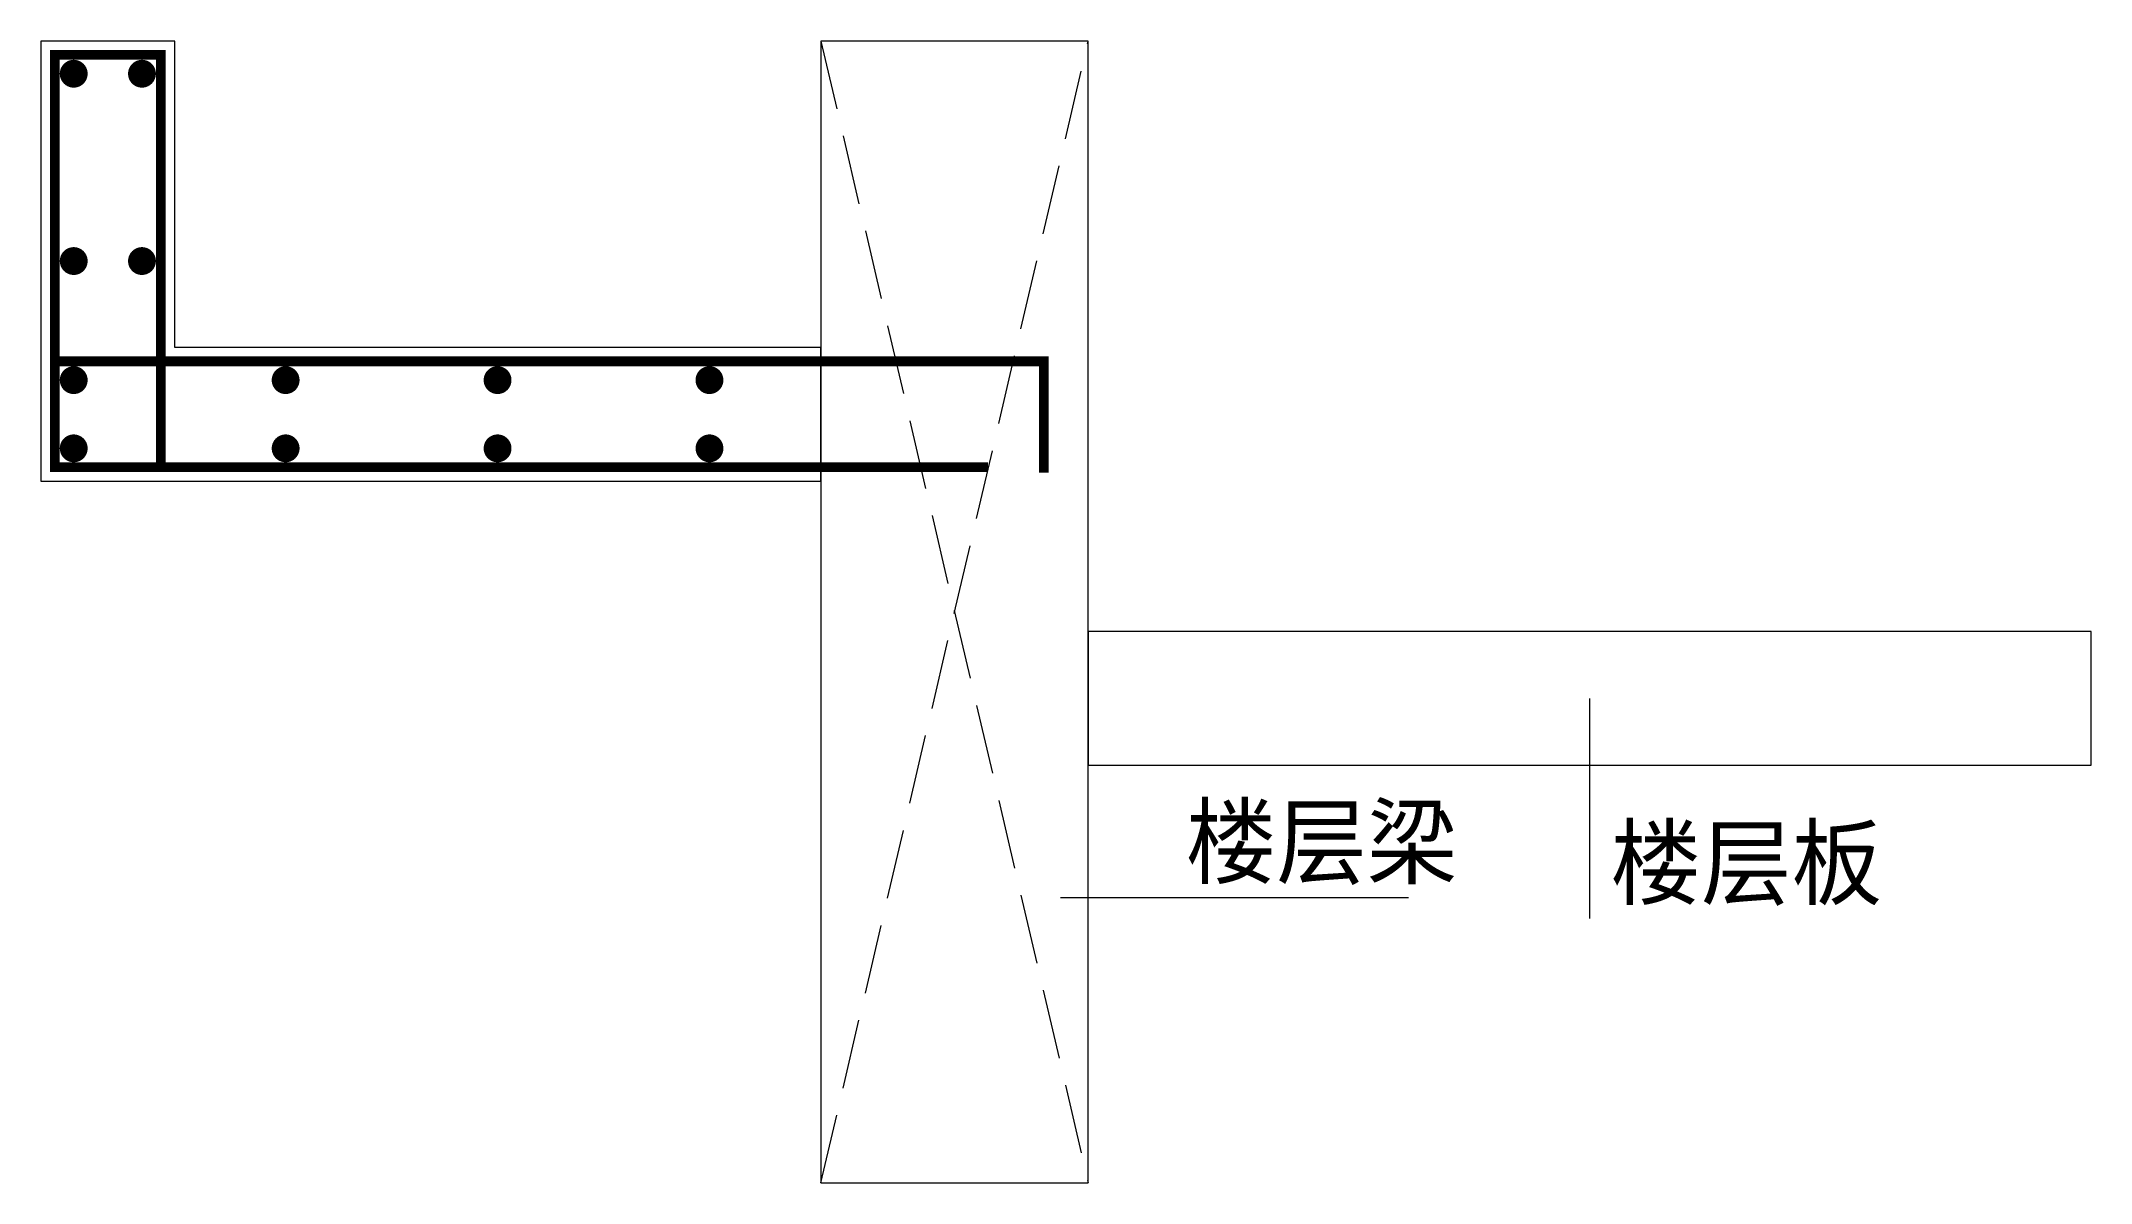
# Model space of a CAD drawing. Extents: x 0 to 7360, y -3000 to 1100.
import ezdxf

# ---------------------------------------------------------------- set-up
doc = ezdxf.new("R2010")
doc.units = 0
doc.header["$MEASUREMENT"] = 0
doc.linetypes.add('SD-SUPPORT-DASH', pattern=[0.35, 0.25, -0.1])
doc.layers.add('S-OTHER-THIN', color=3, linetype='Continuous', lineweight=0)
doc.layers.add('S-TEXT', color=7, linetype='Continuous', lineweight=0)
doc.layers.add('S-REIN', color=6, linetype='Continuous')
doc.layers.add('S-REIN-POINT', color=30, linetype='Continuous')

msp = doc.modelspace()

# ---------------------------------------------------------------- linework, layer by layer
at = {"layer": 'S-OTHER-THIN', "color": 7}
for p, q in [((480, 1100), (0, 1100)), ((0, 1100), (0, -480)), ((480, 0), (480, 1100)), ((2800, 0), (480, 0)), ((2800, -480), (2800, 0)), ((0, -480), (480, -480)), ((480, -480), (2800, -480)), ((5560, -1260), (5560, -2050)), ((3660, -1975), (4910, -1975))]:
    msp.add_line(p, q, dxfattribs=at)
at = {"layer": 'S-OTHER-THIN', "color": 7, "linetype": 'SD-SUPPORT-DASH', "ltscale": 1000}
for p, q in [((2800, -3000), (3760, 1100)), ((2800, 1100), (3760, -3000))]:
    msp.add_line(p, q, dxfattribs=at)
at = {"layer": 'S-OTHER-THIN', "color": 7}
for points in [[(2800, -3000), (3760, -3000), (3760, 1100), (2800, 1100)], [(3760, -1500), (7360, -1500), (7360, -1020), (3760, -1020)]]:
    msp.add_lwpolyline(points, close=True, dxfattribs=at)
at = {"layer": 'S-REIN', "const_width": 35}
for points in [[(430, -430), (430, -50), (430, 1050), (50, 1050), (50, -430), (480, -430), (2750, -430), (2800, -430), (3400, -430)], [(3600, -450), (3600, -50), (2800, -50), (2750, -50), (430, -50), (50, -50)]]:
    msp.add_lwpolyline(points, dxfattribs=at)
at = {"layer": 'S-REIN-POINT', "const_width": 50}
for points in [[(142.5, 982.5, 1), (92.5, 982.5, 1)], [(387.5, 982.5, 1), (337.5, 982.5, 1)], [(142.5, 310, 1), (92.5, 310, 1)], [(387.5, 310, 1), (337.5, 310, 1)], [(142.5, -117.5, 1), (92.5, -117.5, 1)], [(903.3, -117.5, 1), (853.3, -117.5, 1)], [(1664.2, -117.5, 1), (1614.2, -117.5, 1)], [(2425, -117.5, 1), (2375, -117.5, 1)], [(142.5, -362.5, 1), (92.5, -362.5, 1)], [(903.3, -362.5, 1), (853.3, -362.5, 1)], [(1664.2, -362.5, 1), (1614.2, -362.5, 1)], [(2425, -362.5, 1), (2375, -362.5, 1)]]:
    msp.add_lwpolyline(points, format="xyb", close=True, dxfattribs=at)

# ---------------------------------------------------------------- texts
at = {"layer": 'S-TEXT', "color": 7}
for s, p in [('楼层梁', (4110, -1900)), ('楼层板', (5635, -1975))]:
    msp.add_text(s, height=250, dxfattribs=at).set_placement(p)

doc.saveas('drawing.dxf')
